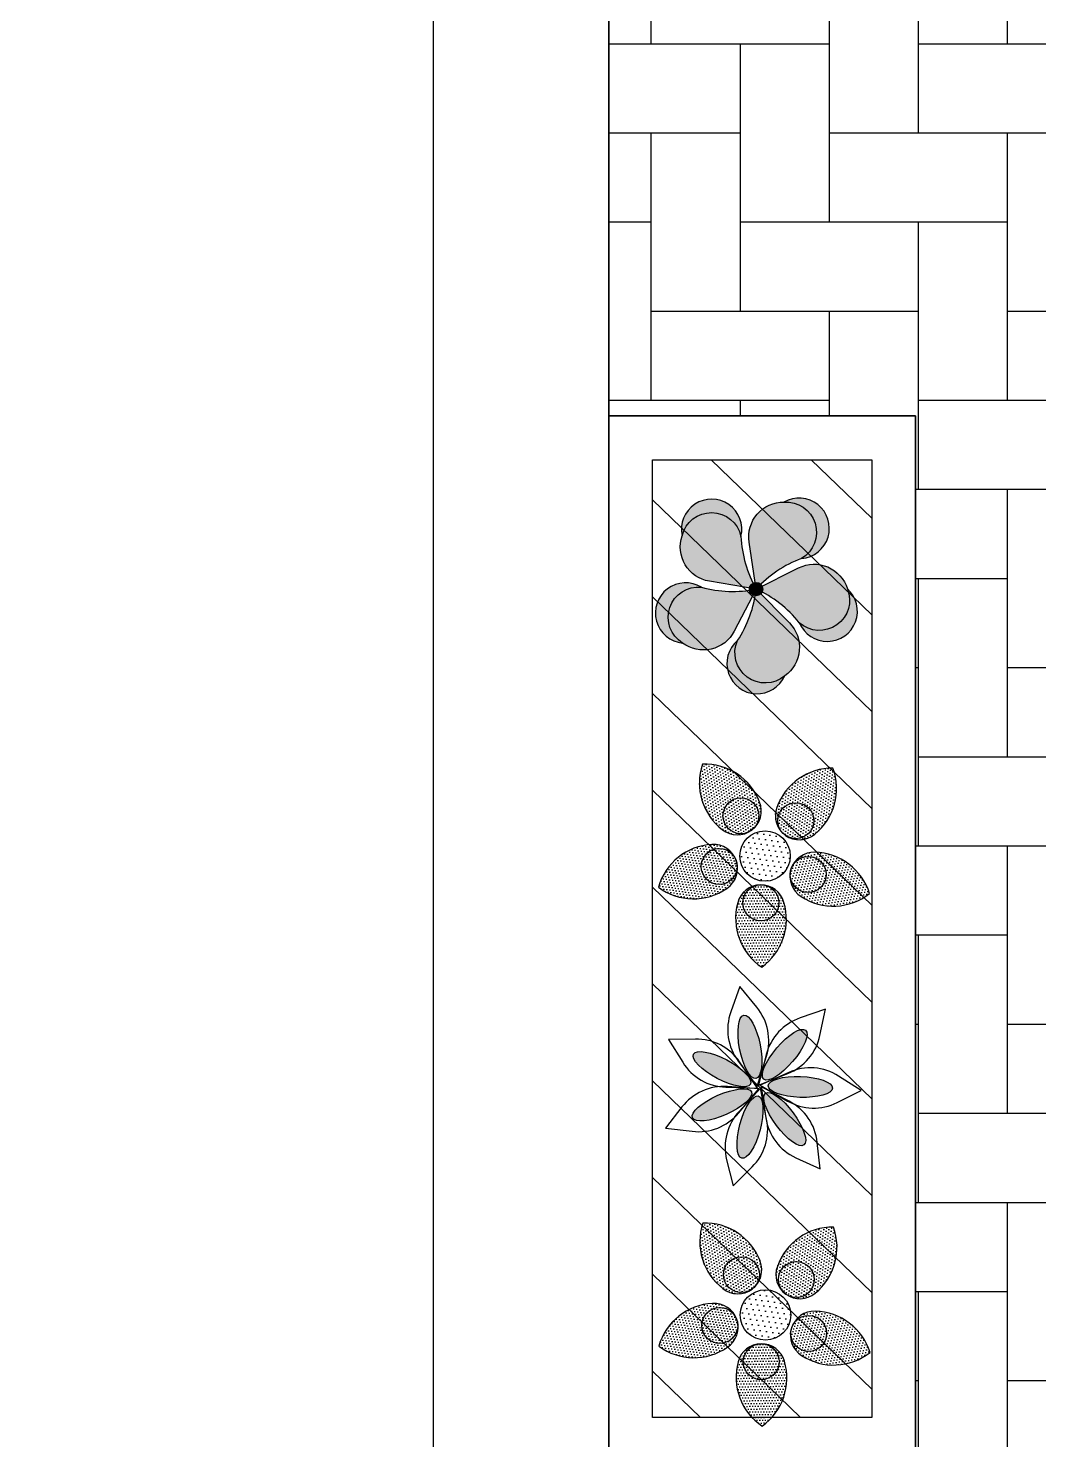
# Model space of a CAD drawing. Header units: millimetres. Extents: x 60.6 to 115.2, y 47.4 to 73.6.
# Drawn here: x 100.911 to 103.217, y 53.31 to 56.528 of the extents above; entities that cross this region are included whole.
import ezdxf

# ---------------------------------------------------------------- set-up
doc = ezdxf.new("R2010")
doc.units = ezdxf.units.MM
doc.layers.add('hatch 3', color=7, linetype='Continuous', true_color=0x57792a)
doc.layers.add('paving', color=251, linetype='Continuous', lineweight=30)
doc.layers.add('wall2', color=7, linetype='Continuous', lineweight=40)
doc.layers.add('trees', color=118, linetype='Continuous')
pattern_1 = [(0, (-555.0435723174535, -382.4851912321677), (0.02778125, 0.05556249999999999), [0, -0.05556249999999999])]
pattern_2 = [(71.99999999999999, (192.2471370430775, -646.0722304677458), (-0.04425819931167044, 0.04359129559328276), [0, -0.05556249999999999])]
pattern_3 = [(144, (673.8588372499343, -16.80940638435482), (-0.05513432145547956, -0.02862159770970771), [0, -0.05556249999999999])]
pattern_4 = [(215.9999999999999, (224.2205279968658, 635.6834459915049), (0.01018331470552147, -0.06128041579020829), [0, -0.05556249999999998])]
pattern_5 = [(287.9999999999999, (-535.282929972424, 409.6833820927636), (0.06142795606162846, -0.009251782093366783), [0, -0.05556249999999997])]

# ---------------------------------------------------------------- blocks, each defined once
blk = doc.blocks.new('f2')
h = blk.add_hatch(color=6)
h.set_gradient(color1=(255, 0, 255), color2=(255, 148, 255), rotation=149.99999999999997, centered=1, one_color=1, tint=0.7900000214576721, name='SPHERICAL')
edge = h.paths.add_edge_path()
edge.add_arc((-0.30286094538077, 0.8935600880075695), 0.3827096552513209, 328.5005418024725, 534.1280019442122)
edge.add_arc((-0.3575548338541023, 0.7318413212193562), 0.3829239116107604, -5.7318021509013874, 148.3603458975861, ccw=False)
h = blk.add_hatch(color=4)
h.set_gradient(color1=(0, 255, 255), color2=(148, 255, 148), rotation=149.99999999999997, centered=1, tint=0.7900000214576721, name='SPHERICAL')
edge = h.paths.add_edge_path()
edge.add_line((1.13686837721616e-13, 6.821210263296962e-13), (-0.5336720486659488, 0.2772500015749984))
edge.add_arc((-0.3303525103445628, 0.6686150292887358), 0.441027685730268, 143.2141610671518, 242.5474999963788, ccw=False)
edge.add_arc((-0.3575548338799015, 0.7318413212030888), 0.382923911634806, -5.731802148093891, 148.3603458818587, ccw=False)
edge.add_arc((1.44726958630213, 0.2982549525804434), 1.477682398952213, 164.4819112068399, 191.6445595628605)
h = blk.add_hatch(color=4)
h.set_gradient(color1=(0, 255, 255), color2=(148, 255, 148), rotation=149.99999999999997, centered=1, tint=0.7900000214576721, name='SPHERICAL')
edge = h.paths.add_edge_path()
edge.add_line((1.13686837721616e-13, 5.684341886080801e-13), (0.09876668817935297, 0.5932272416258684))
edge.add_arc((0.5338061406664021, 0.5207973143828026), 0.4410276857303488, 71.2141610671593, 170.5474999963862, ccw=False)
edge.add_arc((0.585531937333857, 0.5662062601323633), 0.3829239116348236, -77.73180214808349, 76.3603458818692, ccw=False)
edge.add_arc((0.730888213777775, -1.284269321884207), 1.477682398952319, 92.48191120683994, 119.6445595628605)
h = blk.add_hatch(color=6)
h.set_gradient(color1=(255, 0, 255), color2=(255, 148, 255), rotation=149.99999999999997, centered=1, one_color=1, tint=0.7900000214576721, name='SPHERICAL')
edge = h.paths.add_edge_path()
edge.add_arc((0.7562369653455143, 0.5641631283255841), 0.3827096552513473, 256.5005418024642, 462.128001944204)
edge.add_arc((0.5855319373576487, 0.5662062601127753), 0.3829239116107868, -77.73180215090969, 76.36034589757782, ccw=False)
h = blk.add_hatch(color=6)
h.set_gradient(color1=(255, 0, 255), color2=(255, 148, 255), rotation=149.99999999999997, centered=1, one_color=1, tint=0.7900000214576721, name='SPHERICAL')
edge = h.paths.add_edge_path()
edge.add_arc((-0.9434153234556035, -0.01191262294611453), 0.3827096552512976, 40.50054180247453, 246.1280019442142)
edge.add_arc((-0.8065129775211696, -0.1139034492271033), 0.3829239116107372, 66.2681978491006, 220.3603458975881, ccw=False)
h = blk.add_hatch(color=4)
h.set_gradient(color1=(0, 255, 255), color2=(148, 255, 148), rotation=149.99999999999997, centered=1, tint=0.7900000214576721, name='SPHERICAL')
edge = h.paths.add_edge_path()
edge.add_line((1.13686837721616e-13, 5.684341886080801e-13), (-0.4285941531005619, -0.4218773172709689))
edge.add_arc((-0.7379752203280063, -0.1075705008926576), 0.4410276857303427, 215.2141610671491, 314.5474999963761, ccw=False)
edge.add_arc((-0.8065129775133264, -0.113903449256468), 0.3829239116348077, 66.2681978519102, 220.3603458818629, ccw=False)
edge.add_arc((0.1635735814412176, 1.468601019892605), 1.477682398952291, 236.4819112068376, 263.6445595628583)
h = blk.add_hatch(color=4)
h.set_gradient(color1=(0, 255, 255), color2=(148, 255, 148), rotation=149.99999999999997, centered=1, tint=0.7900000214576721, name='SPHERICAL')
edge = h.paths.add_edge_path()
edge.add_line((1.13686837721616e-13, 5.684341886080801e-13), (0.2687862946704627, -0.5379845227299711))
edge.add_arc((-0.1257412586732986, -0.7350972550262425), 0.4410276857304039, -72.78583893284821, 26.54749999637869, ccw=False)
edge.add_arc((-0.1408975985911077, -0.8022375242785313), 0.3829239116348395, 138.2681978519085, 292.3603458818612, ccw=False)
edge.add_arc((-1.346175553309774, 0.6093903936269977), 1.477682398952277, 308.4819112068326, 335.6445595628532)
h = blk.add_hatch(color=6)
edge = h.paths.add_edge_path()
edge.add_arc((1.13686837721616e-13, 2.273736754432321e-13), 0.08501065561668127, 0, 360)
h = blk.add_hatch(color=4)
h.set_gradient(color1=(0, 255, 255), color2=(148, 255, 148), rotation=149.99999999999997, centered=1, tint=0.7900000214576721, name='SPHERICAL')
edge = h.paths.add_edge_path()
edge.add_line((1.13686837721616e-13, 5.684341886080801e-13), (0.5947132189171498, 0.0893845968032565))
edge.add_arc((0.6602628486798723, -0.3467445877495119), 0.4410276857303776, -0.7858389328474118, 98.54749999637949, ccw=False)
edge.add_arc((0.7194334726509333, -0.3819066077973833), 0.3829239116348258, -149.73180214809207, 4.36034588186061, ccw=False)
edge.add_arc((-0.9955558282106018, -1.091977044212591), 1.4776823989521, 20.48191120683801, 47.6445595628586)
h = blk.add_hatch(color=6)
h.set_gradient(color1=(255, 0, 255), color2=(255, 148, 255), rotation=149.99999999999997, centered=1, one_color=1, tint=0.7900000214576721, name='SPHERICAL')
edge = h.paths.add_edge_path()
edge.add_arc((0.7702410935136086, -0.544888099502494), 0.3827096552513111, 184.5005418024697, 390.1280019442094)
edge.add_arc((0.7194334726399542, -0.3819066078263182), 0.3829239116107507, -149.73180215090417, 4.3603458975832154, ccw=False)
h = blk.add_hatch(color=6)
h.set_gradient(color1=(255, 0, 255), color2=(255, 148, 255), rotation=149.99999999999997, centered=1, one_color=1, tint=0.7900000214576721, name='SPHERICAL')
edge = h.paths.add_edge_path()
edge.add_arc((-0.2802017900221809, -0.9009224938828397), 0.3827096552512891, 112.5005418024618, 318.1280019442015)
edge.add_arc((-0.1408975986217626, -0.8022375242770046), 0.3829239116107287, 138.2681978490879, 292.36034589757537, ccw=False)
at = {"color": 6}
for points in [[(0.02345456887678665, 0.6935979281437312, 1.252986245437274), (-0.6835624984701099, 0.9327137302129813, -0.7960925965641129)], [(0.6668986896282831, 0.192026926492872, 1.252986245437274), (0.6758310422121667, 0.938330961988072, -0.7960925965641129)], [(-0.6524029688708879, 0.2366401676268879, 1.252986245437274), (-1.09829589970127, -0.3618821749422523, -0.7960925965641129)], [(0.388711488366539, -0.5749187608155353, 1.252986245437274), (1.101249053209699, -0.3527933030076156, -0.7960925965641129)], [(-0.4266617780001525, -0.5473462614462505, 1.252986245437274), (0.00477830275008273, -1.15636921424948, -0.7960925965641129)]]:
    blk.add_lwpolyline(points, format="xyb", close=True, dxfattribs=at)
for points in [[(1.13686837721616e-13, 6.821210263296962e-13), (-0.5336720486659488, 0.2772500015749984, -0.4627710773585052), (-0.6835624984612423, 0.9327137302988149, -0.7960925964319852), (0.02345456887678665, 0.6935979281437312, 0.1190774892510603), (1.13686837721616e-13, 6.821210263296962e-13, -4.880179825936269)], [(1.13686837721616e-13, 5.684341886080801e-13), (0.09876668817935297, 0.5932272416258684, -0.4627710773585052), (0.6758310422960676, 0.9383309620062619, -0.7960925964319852), (0.6668986896280558, 0.1920269264929857, 0.1190774892510603), (1.13686837721616e-13, 5.684341886080801e-13, -4.880179825936269)], [(1.13686837721616e-13, 5.684341886080801e-13), (-0.4285941531005619, -0.4218773172709689, -0.4627710773585052), (-1.098295899779828, -0.361882174907123, -0.7960925964319852), (-0.6524029688705468, 0.2366401676271153, 0.1190774892510603), (1.13686837721616e-13, 5.684341886080801e-13, -4.880179825936269)], [(1.13686837721616e-13, 5.684341886080801e-13), (0.2687862946704627, -0.5379845227299711, -0.4627710773585052), (0.004778302692784564, -1.156369214313258, -0.7960925964319852), (-0.4266617780000388, -0.5473462614457958, 0.1190774892510603), (1.13686837721616e-13, 5.684341886080801e-13, -4.880179825936269)], [(1.13686837721616e-13, 5.684341886080801e-13), (0.5947132189171498, 0.0893845968032565, -0.4627710773585052), (1.101249053252673, -0.3527933030816257, -0.7960925964319852), (0.388711488366198, -0.5749187608149668, 0.1190774892510603), (1.13686837721616e-13, 5.684341886080801e-13, -4.880179825936269)]]:
    blk.add_lwpolyline(points, format="xyb")
blk.add_circle((1.13686837721616e-13, 2.273736754432321e-13), 0.08501065561668127, dxfattribs=at)
blk = doc.blocks.new('f3')
h = blk.add_hatch(color=211)
h.set_gradient(color1=(255, 127, 255), color2=(255, 148, 255), rotation=149.99999999999997, centered=1, one_color=1, tint=0.7900000214576721, name='SPHERICAL')
edge = h.paths.add_edge_path()
edge.add_ellipse((-0.04864244301074905, 0.7822352856160251), major_axis=(0.01113780916014273, -0.6117509199791767), ratio=0.324112683537821, start_angle=0, end_angle=360)
h = blk.add_hatch(color=211)
h.set_gradient(color1=(255, 127, 255), color2=(255, 148, 255), rotation=149.99999999999997, centered=1, one_color=1, tint=0.7900000214576721, name='SPHERICAL')
edge = h.paths.add_edge_path()
edge.add_ellipse((-0.6434889142856264, 0.4549304758975268), major_axis=(0.4852304390948995, -0.3727125700375949), ratio=0.3241126835378212, start_angle=0, end_angle=360)
h = blk.add_hatch(color=211)
h.set_gradient(color1=(255, 127, 255), color2=(255, 148, 255), rotation=149.99999999999997, centered=1, one_color=1, tint=0.7900000214576721, name='SPHERICAL')
edge = h.paths.add_edge_path()
edge.add_ellipse((0.5781354701020973, 0.5212367980975614), major_axis=(-0.4713418182421043, -0.3901283497318354), ratio=0.324112683537821, start_angle=0, end_angle=360)
h = blk.add_hatch(color=211)
h.set_gradient(color1=(255, 127, 255), color2=(255, 148, 255), rotation=149.99999999999997, centered=1, one_color=1, tint=0.7900000214576721, name='SPHERICAL')
edge = h.paths.add_edge_path()
edge.add_ellipse((-0.7584724181956517, -0.2142104335389377), major_axis=(0.5939346514940671, 0.1469859470931786), ratio=0.3241126835378211, start_angle=0, end_angle=360)
h = blk.add_hatch(color=211)
h.set_gradient(color1=(255, 127, 255), color2=(255, 148, 255), rotation=149.99999999999997, centered=1, one_color=1, tint=0.7900000214576721, name='SPHERICAL')
edge = h.paths.add_edge_path()
edge.add_ellipse((0.7648682725393883, -0.1315278021584163), major_axis=(-0.5988914428871509, 0.1252688250316241), ratio=0.3241126835378211, start_angle=0, end_angle=360)
h = blk.add_hatch(color=211)
h.set_gradient(color1=(255, 127, 255), color2=(255, 148, 255), rotation=149.99999999999997, centered=1, one_color=1, tint=0.7900000214576721, name='SPHERICAL')
edge = h.paths.add_edge_path()
edge.add_ellipse((-0.3070080310608319, -0.7213106899007471), major_axis=(0.2553939572592446, 0.5560010480958826), ratio=0.3241126835378211, start_angle=0, end_angle=360)
h = blk.add_hatch(color=211)
h.set_gradient(color1=(255, 127, 255), color2=(255, 148, 255), rotation=149.99999999999997, centered=1, one_color=1, tint=0.7900000214576721, name='SPHERICAL')
edge = h.paths.add_edge_path()
edge.add_ellipse((0.370942355410989, -0.6845134571872222), major_axis=(-0.275463595879098, 0.546336019527922), ratio=0.324112683537821, start_angle=0, end_angle=360)
at = {"color": 91}
for points in [[(-0.04354845131456386, 1.942265168628182), (-0.2934262841015425, 1.499533377108492, 0.2520012310390229), (-0.3124846515795525, 0.551910671873884), (-0.03886593124207138, 0.01804151258420461), (0.2321512661028464, 0.5532360212473577, 0.2520012310390229), (0.2084811489612548, 1.500754748450618)], [(-1.547260745554922, 1.182179920885574), (-1.356915373108222, 0.7107788074708878, 0.2520012310390229), (-0.6279168064174883, 0.1050452830495487), (-0.0399226084377915, -0.01389296354227554), (-0.2893780658816922, 0.5316851317943474, 0.2520012310390229), (-1.044936113683889, 1.103947352500654)], [(1.48825940511756, 1.240520956926957), (0.9863214717647679, 1.159844556399548, 0.2520012310390229), (0.2335575095487457, 0.5839118953754223), (-0.01323972497471004, 0.03712618927829681), (0.5741686498149647, 0.1589247302663352, 0.2520012310390229), (1.300210544323818, 0.7681990365226739)], [(-1.890551449898794, -0.4673750918354926), (-1.403316820009422, -0.6124708739134803, 0.2520012310390229), (-0.4752121087281012, -0.4201855189221533), (-0.01561405708116581, -0.03462992723325442), (-0.5976971218947256, 0.1105003212232987, 0.2520012310390229), (-1.516192479786923, -0.1234190887807927)], [(1.894680264663066, -0.3946250098324526), (1.518651732226772, -0.05249504427229112, 0.2520012310390229), (0.5990287924073527, 0.1769513795497915), (0.01765895436551546, 0.02898991573283638), (0.4791280194363026, -0.3543242965561149, 0.2520012310390229), (1.408157570474941, -0.5420903907884167)], [(-0.8149156621218481, -1.764251300166961), (-0.397689388871413, -1.473781667589265, 0.2520012310390229), (0.03063968951914831, -0.6282722273990657), (0.01575488785192647, -0.02855402187287837), (-0.4606353641961505, -0.3931576575014333, 0.2520012310390229), (-0.8504222937947361, -1.257112611397133)], [(0.8696709306086632, -1.731874467781836), (0.9027089535977666, -1.224568978379466, 0.2520012310390229), (0.5087218667490561, -0.362521306702547), (0.03056277101700289, -0.0002405281220489996), (0.01859690811738801, -0.6000240736493652, 0.2520012310390229), (0.4510359150040131, -1.443438869683632)]]:
    blk.add_lwpolyline(points, format="xyb", close=True, dxfattribs=at)
at = {"color": 211}
for centre, major_axis, ratio in [((-0.04864244301074905, 0.7822352856160251), (0.01113780916014273, -0.6117509199791767), 0.324112683537821), ((-0.6434889142856264, 0.4549304758975268), (0.4852304390948985, -0.3727125700375944), 0.3241126835378211), ((0.5781354701020973, 0.5212367980975614), (-0.4713418182421035, -0.3901283497318349), 0.324112683537821), ((-0.7584724181956517, -0.2142104335389377), (0.5939346514940663, 0.1469859470931783), 0.3241126835378211), ((0.7648682725393883, -0.1315278021584163), (-0.5988914428871508, 0.1252688250316241), 0.3241126835378211), ((-0.3070080310608319, -0.7213106899007471), (0.2553939572592446, 0.5560010480958826), 0.3241126835378211), ((0.370942355410989, -0.6845134571872222), (-0.275463595879098, 0.546336019527922), 0.324112683537821)]:
    blk.add_ellipse(centre, major_axis=major_axis, ratio=ratio, dxfattribs=at)
blk = doc.blocks.new('f6')
at = {"true_color": 0x297dd6}
h = blk.add_hatch(dxfattribs=at)
h.set_pattern_fill('DOTS', color=152, scale=0.035, style=0)
h.set_pattern_definition(pattern_1)
edge = h.paths.add_edge_path()
edge.add_arc((0.758425289384154, 1.239367710916188), 1.165600453108289, 124.6664119956931, 195.8507264397759)
edge.add_arc((0.09543470374762819, 1.042358418841639), 0.474084537981225, 194.8313336975684, 345.1686663024316)
edge.add_arc((-0.5675558818888976, 1.239367710916188), 1.165600453108289, 344.1492735602241, 415.3335880043069)
h = blk.add_hatch()
h.set_pattern_fill('DOTS', color=6, scale=0.035, style=0)
h.set_pattern_definition(pattern_1)
edge = h.paths.add_edge_path()
edge.add_arc((0.09543470374762819, 0.924300190205372), 0.3560263093449976, 0, 360)
h = blk.add_hatch(dxfattribs=at)
h.set_pattern_fill('DOTS', color=152, scale=0.035, angle=71.99999999999999, style=0)
h.set_pattern_definition(pattern_2)
edge = h.paths.add_edge_path()
edge.add_arc((-0.9443424341693475, 1.1042909985447), 1.165600453108376, 196.6664119956955, 267.8507264397782)
edge.add_arc((-0.9618508212433632, 0.4128702625318352), 0.474084537981221, 266.8313336975645, 417.1686663024277)
edge.add_arc((-1.354093150313935, -0.1567920348794258), 1.165600453108433, 56.14927356022203, 127.3335880043047)
h = blk.add_hatch()
h.set_pattern_fill('DOTS', color=6, scale=0.035, angle=71.99999999999999, style=0)
h.set_pattern_definition(pattern_2)
edge = h.paths.add_edge_path()
edge.add_arc((-0.8495707735966107, 0.3763882635573736), 0.3560263093449976, 0, 360)
h = blk.add_hatch(dxfattribs=at)
h.set_pattern_fill('DOTS', color=152, scale=0.035, angle=-72.00000000000006, style=0)
h.set_pattern_definition(pattern_5)
edge = h.paths.add_edge_path()
edge.add_arc((1.413075040935843, -0.3383196286392502), 1.165600453108433, 52.66641199569528, 123.850726439778)
edge.add_arc((1.020832711865271, 0.2313426687720108), 0.474084537981221, 122.8313336975722, 273.1686663024354)
edge.add_arc((1.003324324791255, 0.9227634047848761), 1.165600453108375, 272.1492735602218, 343.3335880043045)
at = {"true_color": 0xff4242}
h = blk.add_hatch(dxfattribs=at)
h.set_pattern_fill('DOTS', color=20, scale=0.06999999999999999, style=0)
h.set_pattern_definition([(0, (-555.0435723174535, -382.4851912321677), (0.05556249999999999, 0.111125), [0, -0.111125])])
edge = h.paths.add_edge_path()
edge.add_arc((0, 0), 0.498886422826332, 0, 360)
h = blk.add_hatch()
h.set_pattern_fill('DOTS', color=6, scale=0.035, angle=-72.00000000000006, style=0)
h.set_pattern_definition(pattern_5)
edge = h.paths.add_edge_path()
edge.add_arc((0.9085526642186323, 0.1948606697976629), 0.3560263093449976, 0, 360)
at = {"true_color": 0x297dd6}
h = blk.add_hatch(dxfattribs=at)
h.set_pattern_fill('DOTS', color=152, scale=0.035, angle=144, style=0)
h.set_pattern_definition(pattern_3)
edge = h.paths.add_edge_path()
edge.add_arc((-1.342061010719853, -0.556878340344892), 1.165600453108343, 268.6664119956968, 339.8507264397795)
edge.add_arc((-0.6898912033831369, -0.7871905636526491), 0.4740845379811423, 338.8313336975639, 489.1686663024272)
edge.add_arc((-0.2693197089385462, -1.336270517636835), 1.165600453108389, 128.1492735602179, 199.3335880043006)
h = blk.add_hatch()
h.set_pattern_fill('DOTS', color=6, scale=0.035, angle=144, style=0)
h.set_pattern_definition(pattern_3)
edge = h.paths.add_edge_path()
edge.add_arc((-0.6204983176789938, -0.6916794503601977), 0.3560263093449976, 0, 360)
h = blk.add_hatch(dxfattribs=at)
h.set_pattern_fill('DOTS', color=152, scale=0.035, angle=-144.0000000000001, style=0)
h.set_pattern_definition(pattern_4)
edge = h.paths.add_edge_path()
edge.add_arc((0.1149031145682937, -1.448460740476564), 1.165600453108296, 340.6664119957008, 411.8507264397834)
edge.add_arc((0.535474609012805, -0.8993807864924348), 0.4740845379811423, 50.83133369757284, 201.1686663024361)
edge.add_arc((1.187644416349441, -0.6690685631846209), 1.165600453108289, 200.1492735602245, 271.3335880043072)
h = blk.add_hatch()
h.set_pattern_fill('DOTS', color=6, scale=0.035, angle=-144.0000000000001, style=0)
h.set_pattern_definition(pattern_4)
edge = h.paths.add_edge_path()
edge.add_arc((0.4660817233085481, -0.8038696731999835), 0.3560263093449976, 0, 360)
at = {"color": 152, "true_color": 0x297dd6}
for points in [[(0.09543470374762819, 2.198048001546795, 0.3209893809381569), (-0.3628550189267798, 0.9210048888398887, 0.7696681608329942), (0.5537244264220362, 0.9210048888398887, 0.3209893809381569)], [(-2.060976929689673, 0.7699979838098443, 0.3209893809381569), (-0.9880560684135844, -0.0604894676666845, 0.7696681608329942), (-0.7048174431059806, 0.8112293865344782, 0.3209893809381569)], [(2.119958820311581, 0.5884703900500199, 0.3209893809381569), (0.7637993337278886, 0.6297017927746538, 0.7696681608329942), (1.047037959035492, -0.2420170614265089, 0.3209893809381569)], [(-1.369188496325364, -1.722163076283323, 0.3209893809381569), (-0.2477972141435885, -0.9583894358190719, 0.7696681608329942), (-0.9893255621253729, -0.4196375552886593, 0.3209893809381569)], [(1.214771901955032, -1.834353299122995, 0.3209893809381569), (0.834908967755041, -0.5318277781284451, 0.7696681608329942), (0.09338061977325651, -1.070579658658858, 0.3209893809381569)]]:
    blk.add_lwpolyline(points, format="xyb", close=True, dxfattribs=at)
at = {"color": 20, "true_color": 0xff4242}
for centre, radius in [((0.09543470374762819, 0.924300190205372), 0.3560263093449976), ((-0.8495707735966107, 0.3763882635573736), 0.3560263093449976), ((0, 0), 0.498886422826332), ((0.9085526642186323, 0.1948606697976629), 0.3560263093449976), ((-0.6204983176789938, -0.6916794503601977), 0.3560263093449976), ((0.4660817233085481, -0.8038696731999835), 0.3560263093449976)]:
    blk.add_circle(centre, radius, dxfattribs=at)

msp = doc.modelspace()

# ---------------------------------------------------------------- hatches: boundary and pattern name
at = {"layer": 'hatch 3', "linetype": 'Continuous'}
h = msp.add_hatch(dxfattribs=at)
h.set_pattern_fill('ANSI31', color=256, scale=0.05, angle=91, style=0)
h.set_pattern_definition([(136, (-529.2652610559677, -497.6456645938825), (-0.1102770163103658, -0.1141951933037609), [])])
h.paths.add_polyline_path([(102.3353715053382, 53.36121709875499), (102.3353715053382, 55.54459390420789), (102.8353784070277, 55.54459390420789), (102.8353784070277, 53.36121709875499)])
at = {"layer": 'paving'}
h = msp.add_hatch(dxfattribs=at)
h.set_pattern_fill('AR-HBONE', color=139, scale=0.002, angle=135, style=0)
h.set_pattern_definition([(180, (682.4676096172876, -634.9973668928269), (-0.2032, -0.2032), [0.6096, -0.2032]), (270, (682.2644097557917, -634.9973668928269), (-0.2032, -0.2032), [0.6096, -0.2032])])
h.paths.add_polyline_path([(103.8816697428617, 52.64682692681663), (103.7167300207836, 52.16121646520969), (103.7167634067507, 52.6612168557491), (102.4853709657398, 52.66121672098586), (102.4026740521125, 52.66121685586052), (102.3306387737971, 52.66121685586666), (102.2353711825635, 52.66121685587473), (102.2353715593081, 53.26121709875497), (102.9353784925609, 53.26121672096258), (102.9353784440586, 54.6127304847389), (102.9353784070278, 55.6445939042078), (102.2353728456123, 55.64459390420791), (102.2353731353722, 56.18148644987366), (102.2353741067521, 56.84459471960463), (103.5353784578286, 56.84459369417618), (104.1353784578287, 56.84459369417618), (104.1353784578287, 57.78877907759443), (104.1353784578287, 59.24459369417616), (103.2271992883062, 59.24459369417616), (102.2353760838026, 59.24459476474681), (102.2353760838027, 60.44459369417621), (103.6506811378312, 60.44459369417609), (104.1353784854579, 60.44459369417609), (104.1353784854579, 62.00914356090982), (104.1353784854579, 62.49459369416388), (106.2353787113483, 62.49459369415729), (106.2353787113516, 62.14624485521404), (106.2353787113565, 61.64459337035601), (106.8462348913765, 61.64459337035601), (106.9378005593395, 61.64459337035601), (106.5302154088304, 60.44459369417621), (105.3353784854589, 60.44459369417621), (105.3353784854589, 59.56602858263034), (105.3353784854589, 58.71290528695499), (105.3353784854589, 58.04459369417623), (105.7150448878382, 58.04459369417623), (105.4170926807574, 57.16737196132533), (104.899874438184, 55.6445939042078), (104.485931597097, 55.6445939042078), (104.1353784854589, 55.6445939042078), (104.1353784854589, 55.00453722779798), (104.1353784854589, 54.22978878846266), (104.1353784854589, 53.8612167209626), (104.2941425600209, 53.8612167209626)])

# ---------------------------------------------------------------- linework, layer by layer
at = {"layer": 'hatch 3', "linetype": 'Continuous'}
msp.add_lwpolyline([(102.3353715053382, 53.36121709875499), (102.3353715053382, 55.54459390420789), (102.8353784070277, 55.54459390420789), (102.8353784070277, 53.36121709875499)], close=True, dxfattribs=at)
at = {"layer": 'paving', "color": 139}
for points in [[(102.9399369039409, 62.66459369415293), (102.9399369039409, 61.64459598120561), (102.2354123062431, 61.64459598119129), (102.235383640033, 50.2450007622042), (102.23538364008, 50.24499279114536), (88.33538363934031, 50.2450007616809), (88.33538364153128, 57.94459598151548), (91.33538363971229, 57.94459598079027), (95.7353836394218, 57.94459598151548), (95.7353836394218, 66.49459598103454), (100.7853836394137, 66.49459598113071), (102.2353836489959, 66.49459598118256), (95.7353836394218, 66.49459598103454), (95.7353836394218, 66.49459598103454), (102.2353836489959, 66.49459598118256), (102.2353825622001, 64.64459530702186)], [(105.4170926807574, 57.16737196132533), (104.899874438184, 55.6445939042078), (104.485931597097, 55.6445939042078), (104.1353784854589, 55.6445939042078), (104.1353784854589, 55.00453722779798), (104.1353784854589, 54.22978878846266), (104.1353784854589, 53.8612167209626), (104.2941425600209, 53.8612167209626), (103.8816697428617, 52.64682692681663), (103.8816697428617, 52.64682692681663), (103.7167300207836, 52.16121646520969), (103.7167634067507, 52.6612168557491), (102.4853709657398, 52.66121672098586), (102.4026740521125, 52.66121685586052), (102.3306387737971, 52.66121685586666), (102.2353711825635, 52.66121685587473), (102.2353715593081, 53.26121709875497), (102.9353784925609, 53.26121672096258), (102.9353784440586, 54.6127304847389), (102.9353784070278, 55.6445939042078), (102.2353728456123, 55.64459390420791), (102.2353731353722, 56.18148644987366), (102.2353741067521, 56.84459471960463)], [(102.2353715053382, 55.64459390420791), (102.2353715053382, 55.64459390420791), (102.9353784070278, 55.6445939042078), (102.9353784925609, 53.26121672096258), (102.2353715053382, 53.26121709875497), (102.2353715053382, 53.26121709875497)]]:
    msp.add_lwpolyline(points, dxfattribs=at)
at = {"layer": 'wall2', "lineweight": 30}
for p, q in [((101.8353787023041, 51.64461271929213), (101.8353787018966, 61.64459369417636)), ((102.2353787023856, 50.24499847517473), (102.2353706868124, 61.64459369418603))]:
    msp.add_line(p, q, dxfattribs=at)

# ---------------------------------------------------------------- block references
at = {"xscale": 0.1799999999998363, "yscale": 0.1799999999998363, "zscale": 0.1799999999998363, "rotation": 90}
msp.add_blockref('f2', (102.5718118345271, 55.24972182454849), dxfattribs=at)
at = {"layer": 'trees'}
for name, p, xscale, yscale, zscale, rotation in [('f6', (102.5920633638575, 54.64110813952288), 0.1152000000002311, 0.1152000000002311, 0.1152000000002311, 108.7581404150233), ('f3', (102.5778862954631, 54.11430452800084), 0.1199999999999419, 0.1199999999999419, 0.1199999999999419, 215.5391470091211), ('f6', (102.5931178321932, 53.59483591576679), 0.1152000000002311, 0.1152000000002311, 0.1152000000002311, 108.7581404150233)]:
    msp.add_blockref(name, p, dxfattribs=dict(at, xscale=xscale, yscale=yscale, zscale=zscale, rotation=rotation))

doc.saveas('drawing.dxf')
